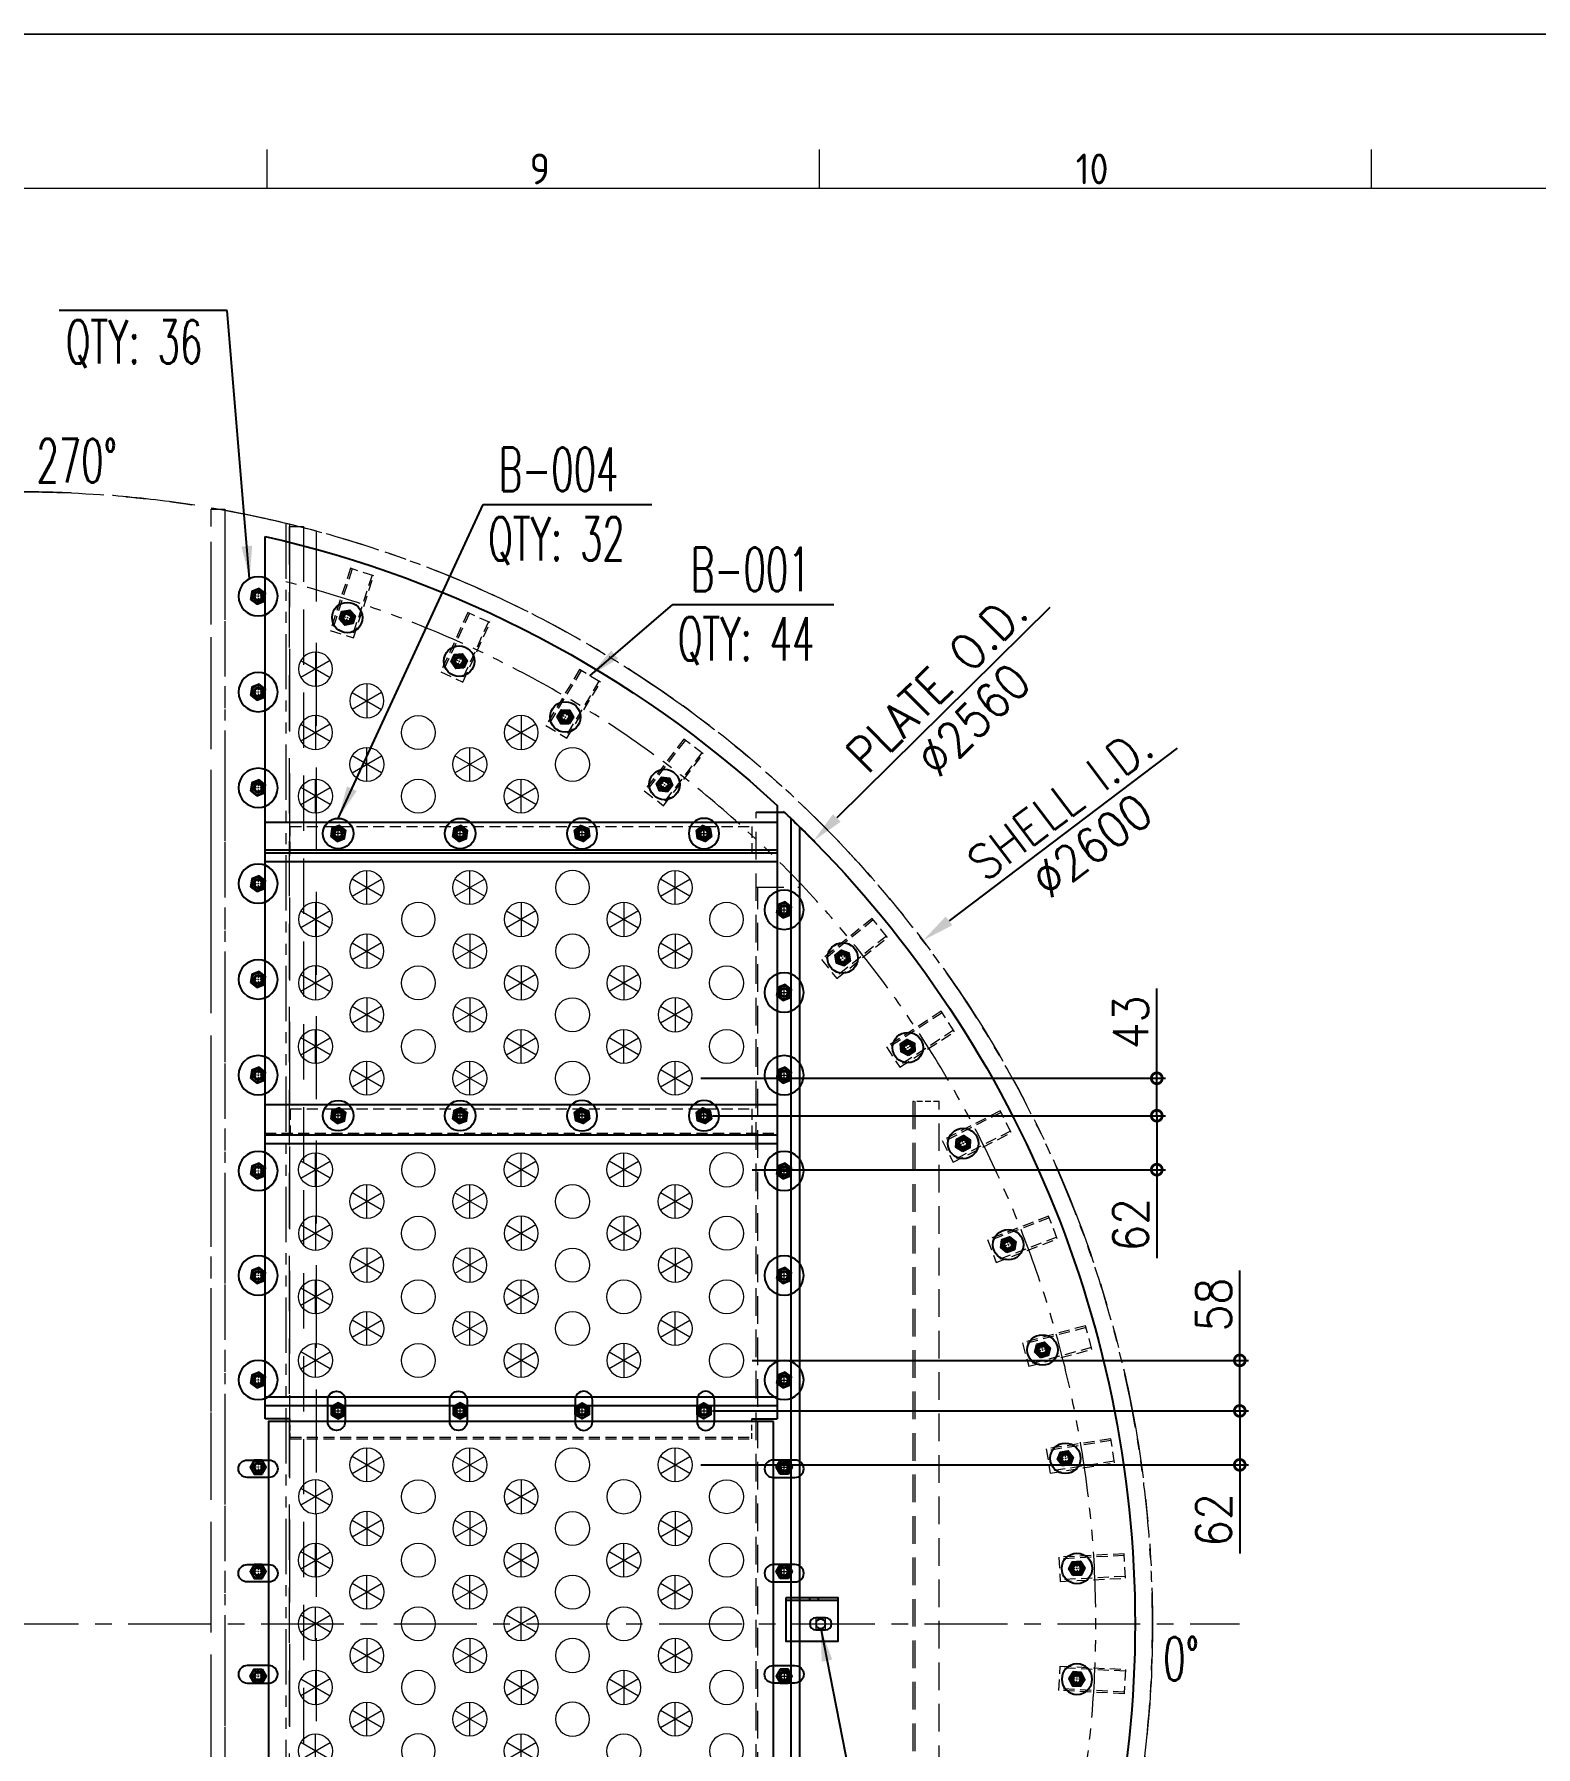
# Model space of a CAD drawing. Header units: inches. Extents: x -15980 to 45789, y -23276 to 2417.
# Drawn here: x -4454 to -2730, y -14886 to -12919 of the extents above; entities that cross this region are included whole.
import ezdxf
from ezdxf.enums import TextEntityAlignment as Align

# ---------------------------------------------------------------- set-up
doc = ezdxf.new("R2010")
doc.units = ezdxf.units.IN
doc.header["$MEASUREMENT"] = 0
for name, pattern in [('CENTER', [50.8, 31.75, -6.35, 6.35, -6.35]), ('CENTERX2', [101.6, 63.5, -12.7, 12.7, -12.7]), ('HIDDEN', [9.525, 6.35, -3.175]), ('HIDDENX2', [19.05, 12.7, -6.35]), ('PHANTOMX2', [127, 63.5, -12.7, 12.7, -12.7, 12.7, -12.7])]:
    doc.linetypes.add(name, pattern=pattern)
for name, color, linetype, lineweight in [('CADRE', 254, 'Continuous', 5), ('Center line', 181, 'CENTER', 5), ('CENTER LINES', 181, 'CENTERX2', 5), ('HATCH', 130, 'PHANTOMX2', 9), ('HIDDEN', 211, 'HIDDEN', 5), ('HIDDEN LINES', 211, 'HIDDENX2', 5), ('Plot Plan', 9, 'Continuous', 0), ('TEXT', 2, 'Continuous', 13)]:
    doc.layers.add(name, color=color, linetype=linetype, lineweight=lineweight)
doc.layers.add('dim', color=82, linetype='Continuous')
doc.styles.add('ISO Proportional', font='isocp.shx')
doc.styles.add('ROMANS', font='ROMANS.shx', dxfattribs={"width": 0.9, "bigfont": '@extfont2.shx'})
doc.dimstyles.new('1X25', dxfattribs={"dimscale": 25, "dimtxt": 1.6, "dimasz": 1.5, "dimexe": 0.4, "dimexo": 0.4, "dimgap": 0.4, "dimtad": 1, "dimdsep": 46, "dimtxsty": 'ROMANS', "dimcen": 0, "dimclrd": 256, "dimclre": 256, "dimclrt": 2, "dimadec": 0, "dimazin": 0, "dimtfac": 1, "dimtmove": 0, "dimatfit": 3, "dimfxl": 0.7, "dimlwd": -1, "dimlwe": -1, "dimarcsym": 1})

# ---------------------------------------------------------------- blocks, each defined once
blk = doc.blocks.new('A$Cc3d1cca6')
for p, q in [((1535, 2578.6), (1535, 21.4)), ((1605, 2563.7), (1605, 36.3))]:
    blk.add_line(p, q)
at = {"ltscale": 2}
blk.add_lwpolyline([(1519, 2580), (1535, 2580), (1535, 20), (1519, 20)], close=True, dxfattribs=at)
for centre in [(1573, 2480), (1573, 2370), (1573, 2260), (1573, 2150), (1573, 2040), (1573, 1930), (1573, 1820), (1573, 1700), (1573, 1580), (1573, 1480), (1573, 1360), (1573, 1240)]:
    blk.add_circle(centre, 5.5)
for radius, start, end in [(1300, 280.4146, 79.5854), (1235, 284.2979, 75.7021)]:
    blk.add_arc((1300, 1300), radius, start, end)
at = {"layer": 'Center line', "ltscale": 0.2}
for p, q in [((1581.4, 2480), (1564.6, 2480)), ((1573, 2488.4), (1573, 2471.6)), ((1581.4, 2370), (1564.6, 2370)), ((1573, 2378.4), (1573, 2361.6)), ((1573, 2268.4), (1573, 2251.6)), ((1581.4, 2260), (1564.6, 2260)), ((1581.4, 2150), (1564.6, 2150)), ((1573, 2158.4), (1573, 2141.6)), ((1573, 2048.4), (1573, 2031.6)), ((1581.4, 2040), (1564.6, 2040)), ((1581.4, 1930), (1564.6, 1930)), ((1573, 1938.4), (1573, 1921.6)), ((1581.4, 1820), (1564.6, 1820)), ((1573, 1828.4), (1573, 1811.6)), ((1581.4, 1700), (1564.6, 1700)), ((1573, 1708.4), (1573, 1691.6)), ((1581.4, 1580), (1564.6, 1580)), ((1573, 1588.4), (1573, 1571.6)), ((1581.4, 1480), (1564.6, 1480)), ((1573, 1488.4), (1573, 1471.6)), ((1581.4, 1360), (1564.6, 1360)), ((1573, 1368.4), (1573, 1351.6)), ((1581.4, 1240), (1564.6, 1240)), ((1573, 1231.6), (1573, 1248.4))]:
    blk.add_line(p, q, dxfattribs=at)
blk = doc.blocks.new('A$Cac9da07a')
at = {"ltscale": 15}
blk.add_lwpolyline([(960, 2554.8), (960, 45.2, 0.133085), (1640, 45.2), (1640, 2554.8, 0.133085)], format="xyb", close=True, dxfattribs=at)
blk = doc.blocks.new('A$Ccc17b4d7')
at = {"ltscale": 15}
blk.add_lwpolyline([(1609, 2562.7), (1609, 37.3, -0.017682), (1519, 18.6), (1519, 2581.4, -0.017682)], format="xyb", close=True, dxfattribs=at)
blk = doc.blocks.new('A$C7ef7bea8')
at = {"layer": 'HIDDEN', "ltscale": 10}
blk.add_lwpolyline([(1609, 2560), (1625, 2560), (1625, 40), (1609, 40)], close=True, dxfattribs=at)
at = {"layer": 'HIDDEN'}
for name in ['A$Cac9da07a', 'A$Ccc17b4d7']:
    blk.add_blockref(name, (0, 0), dxfattribs=at)
blk = doc.blocks.new('A$C9978c740')
for name in ['A$C7ef7bea8', 'A$Cc3d1cca6']:
    blk.add_blockref(name, (0, 0))
blk = doc.blocks.new('A$C4f5cbecb')
blk.add_lwpolyline([(0, 465), (580, 465), (580, 0), (0, 0)], close=True)
blk = doc.blocks.new('A$C6a3627fe')
blk.add_circle((6.1, 6.1), 5.5)
at = {"layer": 'CENTER LINES'}
for p, q in [((0, 6.1), (12.1, 6.1)), ((6.1, 0), (6.1, 12.1))]:
    blk.add_line(p, q, dxfattribs=at)
blk = doc.blocks.new('A$C2cecf179')
for p, q in [((588, 349), (0, 349)), ((588, 339.1), (0, 339.1)), ((588, 48), (0, 48)), ((588, 38.1), (0, 38.1)), ((29, 23), (0, 23)), ((559, 23), (588, 23))]:
    blk.add_line(p, q)
blk.add_lwpolyline([(588, 23), (588, 384), (0, 384), (0, 23)])
at = {"layer": 'HIDDEN LINES'}
for p, q in [((588, 48), (0, 48)), ((559, 2), (29, 2)), ((559, 0), (29, 0)), ((559, 0), (559, 3))]:
    blk.add_line(p, q, dxfattribs=at)
at = {"layer": 'HIDDEN LINES', "ltscale": 0.5}
for p, q in [((29, 0), (29, 23)), ((559, 0), (559, 23))]:
    blk.add_line(p, q, dxfattribs=at)
for p in [(77.9, 365), (217.9, 365), (357.9, 365), (497.9, 365)]:
    blk.add_blockref('A$C6a3627fe', p)
at = {"xscale": -1}
for p in [(90, 26), (230, 26), (370, 26), (510, 26)]:
    blk.add_blockref('A$C6a3627fe', p, dxfattribs=at)
blk = doc.blocks.new('A$Caa2db43d')
for p, q in [((0, 1200), (30, 1200)), ((30, 0), (0, 0))]:
    blk.add_line(p, q)
at = {"ltscale": 5}
for p, q in [((0, 0), (0, 1200)), ((28, 1200), (28, 0)), ((30, 1200), (30, 0))]:
    blk.add_line(p, q, dxfattribs=at)
blk = doc.blocks.new('A$C2ccb66f0')
blk.add_circle((5.5, 5.5), 5.5)
blk = doc.blocks.new('A$C8bd214eb')
for p, q in [((395, 355.2), (395, 2204.8)), ((435, 2212), (402.6, 2212)), ((385, 364.9), (385, 2195.1)), ((435, 348), (402.6, 348))]:
    blk.add_line(p, q)
blk.add_circle((361, 1280), 5.5)
blk.add_arc((1280, 1280), 1280, 133.2706, 226.7294)
at = {"layer": 'HIDDEN', "ltscale": 5}
for p, q in [((435, 348), (435, 2212)), ((385, 434), (385, 2126)), ((435, 2126), (385, 2126)), ((433, 434), (433, 2126)), ((435, 434), (385, 434))]:
    blk.add_line(p, q, dxfattribs=at)
at = {"xscale": -1}
for p in [(409, 2093.9), (409, 1998.9), (409, 1903.9), (409, 1793.9), (409, 1673.9), (409, 1553.9), (409, 1453.9), (409, 1333.9)]:
    blk.add_blockref('A$C6a3627fe', p, dxfattribs=at)
for p, xscale, rotation in [((338.2, 2052), -0.9999999999999996, 117.0000000000001), ((262.6, 1949.3), -1, 123.0000000000001), ((198.2, 1839.3), -1.000000000000001, 129.0000000000001), ((145.7, 1723.2), -1, 135.0000000000002), ((105.6, 1602.2), -1, 141), ((78.3, 1477.7), -1, 147.0000000000001), ((64.3, 1351), -1, 152.9999999999999)]:
    blk.add_blockref('A$C2ccb66f0', p, dxfattribs=dict(xscale=xscale, rotation=rotation))
for name, p, rotation in [('A$C2ccb66f0', (64.3, 1209), 27.00000000000002), ('A$C6a3627fe', (409, 1226), 180), ('A$C6a3627fe', (409, 1106), 180), ('A$C2ccb66f0', (78.3, 1082.3), 33.00000000000002), ('A$C6a3627fe', (409, 1006), 180), ('A$C2ccb66f0', (105.6, 957.8), 38.99999999999994), ('A$C6a3627fe', (409, 886), 180), ('A$C2ccb66f0', (145.7, 836.8), 44.99999999999992), ('A$C6a3627fe', (409, 766), 180), ('A$C2ccb66f0', (198.2, 720.7), 50.99999999999993), ('A$C6a3627fe', (409, 656), 180), ('A$C2ccb66f0', (262.6, 610.7), 56.99999999999991), ('A$C6a3627fe', (409, 561), 180), ('A$C2ccb66f0', (338.2, 508), 62.99999999999992), ('A$C6a3627fe', (409, 466), 180)]:
    blk.add_blockref(name, p, dxfattribs=dict(rotation=rotation))
at = {"layer": 'HIDDEN'}
blk.add_blockref('A$Caa2db43d', (225, 680), dxfattribs=at)
blk = doc.blocks.new('A$Cb47aec24')
for p, q in [((588, 324), (0, 324)), ((588, 314.1), (0, 314.1))]:
    blk.add_line(p, q)
for points in [[(588, 2), (588, 359), (0, 359)], [(0, 359), (0, 2)]]:
    blk.add_lwpolyline(points)
at = {"layer": 'HIDDEN LINES'}
for p, q in [((29, 30), (29, 0)), ((559, 30), (29, 30)), ((559, 30), (559, 0)), ((588, 2), (0, 2)), ((559, 0), (29, 0))]:
    blk.add_line(p, q, dxfattribs=at)
at = {"xscale": -1}
for p in [(90.1, 340), (230.1, 340), (370.1, 340), (90.1, 15.9), (230.1, 15.9), (370.1, 15.9)]:
    blk.add_blockref('A$C6a3627fe', p, dxfattribs=at)
for p in [(498, 340), (498, 15.9)]:
    blk.add_blockref('A$C6a3627fe', p)
blk = doc.blocks.new('A$C25e64056')
blk.add_lwpolyline([(11.6, 0, -1), (11.6, 14), (22.6, 14, -1), (22.6, 0)], format="xyb", close=True)
at = {"layer": 'Center line', "ltscale": 0.2}
for p, q in [((1.5, 7), (32.6, 7)), ((11.6, 0), (11.6, 14)), ((22.6, 14), (22.6, 0))]:
    blk.add_line(p, q, dxfattribs=at)
blk = doc.blocks.new('A$Cea60fde7')
for p, q in [((60, 47), (0, 47)), ((23, 50), (23, 47)), ((33, 50), (33, 47))]:
    blk.add_line(p, q)
blk.add_lwpolyline([(60, 50), (60, 0), (0, 0), (0, 50)], close=True)
at = {"rotation": 180}
blk.add_blockref('A$C25e64056', (37.1, 27), dxfattribs=at)
blk = doc.blocks.new('A$C79996363')
for p, q in [((999, 2168.5), (999, 2528.8)), ((411, 2219.8), (411, 2168.5)), ((411, 2168.5), (999, 2168.5))]:
    blk.add_line(p, q)
blk.add_arc((1280, 1280), 1280, 102.6815, 132.7582)
at = {"layer": 'HIDDEN LINES'}
blk.add_line((970, 2165.5), (440, 2165.5), dxfattribs=at)
blk.add_lwpolyline([(970, 2165.5), (970, 2195.5), (440, 2195.5), (440, 2165.5)], dxfattribs=at)
for p, rotation in [((903.3, 2427.9), 36), ((775.8, 2377.8), 42.5), ((654.8, 2313.7), 48.99999999999997), ((541.8, 2236.3), 55.50000000000001)]:
    blk.add_blockref('A$C2ccb66f0', p, dxfattribs=dict(rotation=rotation))
at = {"xscale": -1}
for p in [(501, 2181.4), (641, 2181.4), (781, 2181.4)]:
    blk.add_blockref('A$C6a3627fe', p, dxfattribs=at)
blk.add_blockref('A$C6a3627fe', (908.9, 2181.4))
blk = doc.blocks.new('A$C25266b9a')
at = {"xscale": -1}
for name, p in [('A$C79996363', (2560, 0)), ('A$C8bd214eb', (2560, 0)), ('A$Cb47aec24', (2149, 1841.5)), ('A$C2cecf179', (2149, 1492.5)), ('A$C4f5cbecb', (2145, 1047.5)), ('A$Cea60fde7', (2219, 1260))]:
    blk.add_blockref(name, p, dxfattribs=at)
blk = doc.blocks.new('A$C11cce40c')
at = {"layer": 'TEXT'}
blk.add_circle((19.5, 19.5), 19.5, dxfattribs=at)
blk = doc.blocks.new('A$Ce7f1c790')
at = {"layer": 'TEXT'}
for p, q in [((2.6, 29.2), (36.4, 9.7)), ((36.4, 29.2), (2.6, 9.7)), ((19.5, 39), (19.5, 0))]:
    blk.add_line(p, q, dxfattribs=at)
blk.add_circle((19.5, 19.5), 19.5, dxfattribs=at)
blk = doc.blocks.new('A$C6de24bd3')
at = {"xscale": -1}
for p in [(1189, 2193), (1248, 2156.5), (1189, 2120), (1425, 2120), (1189, 1905.5), (1425, 1905.5), (1543, 1905.5), (1248, 1869), (1366, 1869), (1602, 1869), (1189, 1832.5), (1425, 1832.5), (1543, 1832.5), (1248, 1796), (1366, 1796), (1602, 1796), (1189, 1545), (1425, 1545), (1543, 1545), (1248, 1508.5), (1366, 1508.5), (1602, 1508.5), (1543, 1399), (1189, 1242.5), (1425, 1242.5), (1248, 1206), (1366, 1206), (1602, 1206), (1248, 1060), (1366, 1060), (1602, 1060), (1189, 1023.5), (1425, 1023.5), (1543, 1023.5)]:
    blk.add_blockref('A$Ce7f1c790', p, dxfattribs=at)
for p in [(1268, 2120), (1445, 2083.5), (1268, 2047), (1268, 1832.5), (1622, 1832.5), (1445, 1796), (1268, 1759.5), (1622, 1759.5), (1445, 1723), (1445, 1581.5), (1268, 1545), (1622, 1545), (1445, 1508.5), (1268, 1472), (1504, 1472), (1622, 1472), (1445, 1435.5), (1268, 1399), (1622, 1399), (1445, 1279), (1268, 1242.5), (1622, 1242.5), (1445, 1206), (1268, 1169.5), (1622, 1169.5), (1445, 1133), (1268, 1096.5), (1504, 1096.5), (1622, 1096.5), (1504, 950.5)]:
    blk.add_blockref('A$C11cce40c', p)
at = {"rotation": 180}
for p in [(1248, 2122.5), (1366, 2122.5), (1189, 2086), (1425, 2086), (1248, 1981), (1366, 1981), (1602, 1981), (1189, 1798.5), (1425, 1798.5), (1543, 1798.5), (1248, 1762), (1366, 1762), (1602, 1762), (1189, 1657), (1425, 1657), (1543, 1657), (1248, 1620.5), (1366, 1620.5), (1602, 1620.5), (1189, 1511), (1425, 1511), (1248, 1474.5), (1366, 1474.5), (1602, 1474.5), (1189, 1438), (1425, 1438), (1248, 1318), (1366, 1318), (1602, 1318), (1189, 1208.5), (1425, 1208.5), (1543, 1208.5), (1248, 1172), (1366, 1172), (1602, 1172), (1189, 1135.5), (1425, 1135.5), (1248, 1026), (1366, 1026), (1602, 1026), (1189, 989.5), (1425, 989.5)]:
    blk.add_blockref('A$Ce7f1c790', p, dxfattribs=at)
at = {"xscale": -1, "rotation": 180}
for p in [(1445, 1981), (1268, 1944.5), (1622, 1944.5), (1445, 1908), (1268, 1657), (1622, 1657), (1504, 1281.5), (1445, 1099), (1268, 1062.5), (1622, 1062.5), (1445, 1026), (1268, 989.5), (1622, 989.5)]:
    blk.add_blockref('A$C11cce40c', p, dxfattribs=at)
blk = doc.blocks.new('A$C180E2B9A')
at = {"transparency": 33554585}
blk.add_lwpolyline([(10, 0, -1), (10, 20), (35, 20, -1), (35, 0), (10, 0)], format="xyb", dxfattribs=at)
at = {"color": 2, "transparency": 33554585}
blk.add_lwpolyline([(27.1, 4), (31.7, 12), (27.1, 20), (17.9, 20), (13.3, 12), (17.9, 4)], close=True, dxfattribs=at)
for radius in [7.3, 4.19]:
    blk.add_circle((22.5, 12), radius, dxfattribs=at)
at = {"layer": 'HATCH', "transparency": 33554585}
blk.add_arc((22.5, 12), 5, 290, 200, dxfattribs=at)
blk = doc.blocks.new('A$C06B83E83')
at = {"color": 2, "transparency": 33554585}
blk.add_lwpolyline([(31.1, 19), (23.8, 13.4), (15.2, 16.8), (13.9, 26), (21.2, 31.6), (29.8, 28.2)], close=True, dxfattribs=at)
at = {"ltscale": 0.5, "transparency": 33554585}
blk.add_circle((22.5, 22.5), 22.5, dxfattribs=at)
at = {"color": 2, "transparency": 33554585}
for radius in [7.3, 4.19]:
    blk.add_circle((22.5, 22.5), radius, dxfattribs=at)
at = {"layer": 'HATCH', "transparency": 33554585}
blk.add_arc((22.5, 22.5), 5, 78.0497, 348.0497, dxfattribs=at)
blk = doc.blocks.new('A$C6a1ac27a')
at = {"color": 2, "transparency": 33554585}
blk.add_lwpolyline([(26.1, 21), (18.8, 26.6), (10.2, 23.2), (8.9, 14), (16.2, 8.4), (24.8, 11.8)], close=True, dxfattribs=at)
at = {"ltscale": 0.5, "transparency": 33554585}
blk.add_circle((17.5, 17.5), 17.5, dxfattribs=at)
at = {"color": 2, "transparency": 33554585}
for radius in [7.3, 4.19]:
    blk.add_circle((17.5, 17.5), radius, dxfattribs=at)
at = {"layer": 'HATCH', "transparency": 33554585}
blk.add_arc((17.5, 17.5), 5, 11.9506, 281.9506, dxfattribs=at)
blk = doc.blocks.new('A$C9178737d')
at = {"color": 2, "transparency": 33554559}
blk.add_lwpolyline([(25.5, 15.4), (17.5, 10.8), (9.5, 15.4), (9.5, 24.6), (17.5, 29.2), (25.5, 24.6)], close=True, dxfattribs=at)
at = {"transparency": 33554559}
blk.add_circle((17.5, 20), 17.5, dxfattribs=at)
at = {"color": 2, "transparency": 33554559}
for radius in [7.3, 4.19]:
    blk.add_circle((17.5, 20), radius, dxfattribs=at)
at = {"layer": 'CENTER LINES', "linetype": 'CENTER', "ltscale": 0.2, "transparency": 33554559}
for p, q in [((9.4, 20), (25.6, 20)), ((17.5, 28.1), (17.5, 11.9))]:
    blk.add_line(p, q, dxfattribs=at)
at = {"layer": 'HATCH', "transparency": 33554559}
blk.add_arc((17.5, 20), 5, 70, 340, dxfattribs=at)
at = {"layer": 'HIDDEN', "linetype": 'HIDDEN', "ltscale": 2, "transparency": 33554559}
for p, q in [((31.5, 75), (3.5, 75)), ((3.5, 75), (3.5, 0)), ((5.5, 75), (5.5, 0)), ((29.5, 75), (29.5, 0)), ((31.5, 0), (31.5, 75)), ((3.5, 0), (31.5, 0))]:
    blk.add_line(p, q, dxfattribs=at)
at = {"layer": 'HIDDEN LINES', "linetype": 'HIDDEN', "ltscale": 0.5, "transparency": 33554559}
blk.add_circle((17.5, 20), 5.25, dxfattribs=at)
blk = doc.blocks.new('A$Cd467a7eb')
for name, p, rotation in [('A$C9178737d', (1621.6, 2354.1), 342.000582384002), ('A$C9178737d', (1748.6, 2306.8), 335.5000000055708), ('A$C9178737d', (1869.5, 2245.5), 329.0000012133518), ('A$C9178737d', (1982.6, 2170.9), 322.5000000059698), ('A$C6a1ac27a', (1651.5, 2137.2), 180), ('A$C6a1ac27a', (1791.5, 2137.2), 180), ('A$C9178737d', (2186.7, 1977.8), 308.9995225487189), ('A$C9178737d', (2261.7, 1877.7), 302.9995225487189), ('A$C6a1ac27a', (1651.5, 1813.2), 180), ('A$C6a1ac27a', (1791.5, 1813.2), 180), ('A$C9178737d', (2325.8, 1770.3), 296.9995225487189), ('A$C9178737d', (2378.4, 1656.7), 290.9995225487189), ('A$C9178737d', (2418.8, 1538.4), 284.9995225487189), ('A$C9178737d', (2446.5, 1416.4), 278.9995225487189), ('A$C9178737d', (2461.4, 1292.2), 272.9995225487188)]:
    blk.add_blockref(name, p, dxfattribs=dict(rotation=rotation))
at = {"ltscale": 6}
for name, p, xscale, rotation in [('A$C06B83E83', (1564.5, 2369.7), -0.9999999999999993, 0.0003129924565126175), ('A$C06B83E83', (1564.5, 2259.7), -0.9999999999999993, 0.0003129924565126175), ('A$C06B83E83', (1564.5, 2149.7), -0.9999999999999993, 0.0003129924565126175), ('A$C06B83E83', (1564.5, 2039.7), -0.9999999999999993, 0.0003129924565126175), ('A$C06B83E83', (2168.5, 2009.7), -0.9999999999999993, 0.0003129924565126175), ('A$C06B83E83', (1564.5, 1929.7), -0.9999999999999993, 0.0003129924565126175), ('A$C06B83E83', (2168.5, 1914.7), -0.9999999999999993, 0.0003129924565126175), ('A$C06B83E83', (1564.5, 1819.7), -0.9999999999999993, 0.0003129924565126175), ('A$C06B83E83', (2168.5, 1819.7), -0.9999999999999993, 0.0003129924565126175), ('A$C06B83E83', (1564.5, 1709.7), -0.9999999999999993, 0.0003129924565126175), ('A$C06B83E83', (2168.5, 1709.7), -0.9999999999999993, 0.0003129924565126175), ('A$C06B83E83', (1564.5, 1589.7), -0.9999999999999993, 0.0003129924565126175), ('A$C06B83E83', (2168.5, 1589.7), -0.9999999999999993, 0.0003129924565126175), ('A$C06B83E83', (1564.5, 1469.7), -0.9999999999999993, 0.0003129924565126175), ('A$C06B83E83', (2168.5, 1469.7), -0.9999999999999993, 0.0003129924565126175), ('A$C180E2B9A', (1926, 1479.2), -1.000000000000001, 90), ('A$C180E2B9A', (2066, 1479.2), -1.000000000000001, 90), ('A$C180E2B9A', (1519.5, 1164.2), -1, 180)]:
    blk.add_blockref(name, p, dxfattribs=dict(at, xscale=xscale, rotation=rotation))
for name, p, xscale, rotation in [('A$C6a1ac27a', (1896.5, 2137.2), -1, 180), ('A$C6a1ac27a', (2036.5, 2137.2), -1, 180), ('A$C6a1ac27a', (1896.5, 1813.2), -1, 180), ('A$C6a1ac27a', (2036.5, 1813.2), -1, 180), ('A$C9178737d', (2461.4, 1132.2), -0.9999999999999993, 267.0004774512812)]:
    blk.add_blockref(name, p, dxfattribs=dict(xscale=xscale, rotation=rotation))
for p, rotation in [((1622, 1479.2), 270), ((1762, 1479.2), 270), ((2168.5, 1164.2), 180)]:
    blk.add_blockref('A$C180E2B9A', p, dxfattribs=dict(at, rotation=rotation))
for p in [(1519.5, 1380.2), (1519.5, 1260.2)]:
    blk.add_blockref('A$C180E2B9A', p, dxfattribs=at)
at = {"ltscale": 6, "xscale": -1}
for p in [(2168.5, 1380.2), (2168.5, 1260.2)]:
    blk.add_blockref('A$C180E2B9A', p, dxfattribs=at)
blk = doc.blocks.new('_DotSmall')
at = {"color": 0, "linetype": 'ByBlock', "const_width": 0.5}
blk.add_lwpolyline([(-0.0625, 0, 1), (0.0625, 0, 1)], format="xyb", close=True, dxfattribs=at)
blk = doc.blocks.new('*D338')
at = {"layer": 'Defpoints', "color": 0, "transparency": 16777216}
for p in [(-5691.8, -14680.5), (-5675.6, -14681.4), (-5848.1, -14696.4), (-5770.4, -14744.5), (-3170.4, -14744.5)]:
    blk.add_point(p, dxfattribs=at)
at = {"layer": 'dim', "transparency": 16777216}
for p, q in [((-5701.8, -14680), (-5857, -14671.8)), ((-5780.4, -14744.5), (-5858.9, -14744.5))]:
    blk.add_line(p, q, dxfattribs=at)
blk.add_arc((-4470.4, -14744.5), 1378.5, 177.0005, 180, dxfattribs=at)
at = {"layer": 'dim', "transparency": 16777216, "xscale": 37.5, "yscale": 37.5, "zscale": 37.5}
for p, rotation in [((-5847, -14672.4), 87.00047745133561), ((-5848.9, -14744.5), 270)]:
    blk.add_blockref('_DotSmall', p, dxfattribs=dict(at, rotation=rotation))
at = {"layer": 'dim', "color": 2, "transparency": 16777216, "insert": (-5878.4, -14707.6), "char_height": 40, "attachment_point": 5, "rotation": 88.5002, "style": 'ROMANS'}
blk.add_mtext('3°', dxfattribs=at)
blk = doc.blocks.new('*D350')
at = {"layer": 'Defpoints', "color": 0, "transparency": 16777216}
for p in [(-3685.4, -14500), (-3070.1, -14500), (-3698.9, -14562)]:
    blk.add_point(p, dxfattribs=at)
at = {"layer": 'dim', "transparency": 16777216}
for p, q in [((-3675.4, -14500), (-3060.1, -14500)), ((-3070.1, -14500), (-3070.1, -14562)), ((-3688.9, -14562), (-3060.1, -14562)), ((-3070.1, -14562), (-3070.1, -14663.6))]:
    blk.add_line(p, q, dxfattribs=at)
at = {"layer": 'dim', "transparency": 16777216, "xscale": 25, "yscale": 25, "zscale": 25}
for p, rotation in [((-3070.1, -14500), 90), ((-3070.1, -14562), 270)]:
    blk.add_blockref('_DotSmall', p, dxfattribs=dict(at, rotation=rotation))
at = {"layer": 'dim', "color": 2, "transparency": 16777216, "insert": (-3100.1, -14625.3), "char_height": 40, "attachment_point": 5, "rotation": 90, "style": 'ROMANS'}
blk.add_mtext('62', dxfattribs=at)
blk = doc.blocks.new('*D351')
at = {"layer": 'Defpoints', "color": 0, "transparency": 16777216}
for p in [(-3639.9, -14442), (-3070.1, -14442), (-3685.4, -14500)]:
    blk.add_point(p, dxfattribs=at)
at = {"layer": 'dim', "transparency": 16777216}
for p, q in [((-3070.1, -14442), (-3070.1, -14338.7)), ((-3629.9, -14442), (-3060.1, -14442)), ((-3070.1, -14500), (-3070.1, -14442)), ((-3675.4, -14500), (-3060.1, -14500))]:
    blk.add_line(p, q, dxfattribs=at)
at = {"layer": 'dim', "transparency": 16777216, "xscale": 25, "yscale": 25, "zscale": 25}
for p, rotation in [((-3070.1, -14442), 90), ((-3070.1, -14500), 270)]:
    blk.add_blockref('_DotSmall', p, dxfattribs=dict(at, rotation=rotation))
at = {"layer": 'dim', "color": 2, "transparency": 16777216, "insert": (-3100.1, -14377.9), "char_height": 40, "attachment_point": 5, "rotation": 90, "style": 'ROMANS'}
blk.add_mtext('58', dxfattribs=at)
blk = doc.blocks.new('*D352')
at = {"layer": 'Defpoints', "color": 0, "transparency": 16777216}
for p in [(-3685.4, -14161), (-3165.4, -14161), (-3639.9, -14223)]:
    blk.add_point(p, dxfattribs=at)
at = {"layer": 'dim', "transparency": 16777216}
for p, q in [((-3675.4, -14161), (-3155.4, -14161)), ((-3165.4, -14161), (-3165.4, -14223)), ((-3629.9, -14223), (-3155.4, -14223)), ((-3165.4, -14223), (-3165.4, -14324.6))]:
    blk.add_line(p, q, dxfattribs=at)
at = {"layer": 'dim', "transparency": 16777216, "xscale": 25, "yscale": 25, "zscale": 25}
for p, rotation in [((-3165.4, -14161), 90), ((-3165.4, -14223), 270)]:
    blk.add_blockref('_DotSmall', p, dxfattribs=dict(at, rotation=rotation))
at = {"layer": 'dim', "color": 2, "transparency": 16777216, "insert": (-3195.4, -14286.3), "char_height": 40, "attachment_point": 5, "rotation": 90, "style": 'ROMANS'}
blk.add_mtext('62', dxfattribs=at)
blk = doc.blocks.new('*D353')
at = {"layer": 'Defpoints', "color": 0, "transparency": 16777216}
for p in [(-3698.9, -14118), (-3165.4, -14118), (-3685.4, -14161)]:
    blk.add_point(p, dxfattribs=at)
at = {"layer": 'dim', "transparency": 16777216}
for p, q in [((-3165.4, -14118), (-3165.4, -14014.7)), ((-3688.9, -14118), (-3155.4, -14118)), ((-3165.4, -14161), (-3165.4, -14118)), ((-3675.4, -14161), (-3155.4, -14161))]:
    blk.add_line(p, q, dxfattribs=at)
at = {"layer": 'dim', "transparency": 16777216, "xscale": 25, "yscale": 25, "zscale": 25}
for p, rotation in [((-3165.4, -14118), 90), ((-3165.4, -14161), 270)]:
    blk.add_blockref('_DotSmall', p, dxfattribs=dict(at, rotation=rotation))
at = {"layer": 'dim', "color": 2, "transparency": 16777216, "insert": (-3195.4, -14053.9), "char_height": 40, "attachment_point": 5, "rotation": 90, "style": 'ROMANS'}
blk.add_mtext('43', dxfattribs=at)
blk = doc.blocks.new('*D354')
at = {"layer": 'Defpoints', "color": 0, "transparency": 16777216}
for p in [(-3433.9, -13959.8), (-5506.8, -15529.2)]:
    blk.add_point(p, dxfattribs=at)
at = {"layer": 'dim', "transparency": 16777216}
blk.add_line((-3142.2, -13739), (-3404, -13937.2), dxfattribs=at)
blk.add_solid([(-3407.8, -13932.2), (-3400.2, -13942.2), (-3433.9, -13959.8)], dxfattribs=at)
at = {"layer": 'dim', "color": 2, "transparency": 16777216, "char_height": 40, "attachment_point": 5, "rotation": 37.1284, "style": 'ROMANS'}
for s, insert in [('SHELL I.D.', (-3276.3, -13802.9)), ('∅2600', (-3240, -13850.7))]:
    blk.add_mtext(s, dxfattribs=dict(at, insert=insert))
blk = doc.blocks.new('*D355')
at = {"layer": 'Defpoints', "color": 0, "transparency": 16777216}
for p in [(-3559.5, -13845.3), (-5381.3, -15643.8)]:
    blk.add_point(p, dxfattribs=at)
at = {"layer": 'dim', "transparency": 16777216}
blk.add_line((-3288.1, -13577.4), (-3532.8, -13818.9), dxfattribs=at)
blk.add_arc((-4470.4, -14744.5), 1280, 44.1834, 46.7941, dxfattribs=at)
blk.add_solid([(-3537.2, -13814.5), (-3528.4, -13823.4), (-3559.5, -13845.3)], dxfattribs=at)
at = {"layer": 'dim', "color": 2, "transparency": 16777216, "char_height": 40, "attachment_point": 5, "rotation": 44.631, "style": 'ROMANS'}
for s, insert in [('PLATE O.D.', (-3418.2, -13663.6)), ('∅2560', (-3376, -13706.3))]:
    blk.add_mtext(s, dxfattribs=dict(at, insert=insert))
blk = doc.blocks.new('A$Ceb6babff')
at = {"layer": 'CADRE', "color": 2}
for p, q in [((5250, 7291.7), (5250, 7247.5)), ((5884.2, 7291.7), (5884.2, 7247.5)), ((6518.3, 7291.7), (6518.3, 7247.5))]:
    blk.add_line(p, q, dxfattribs=at)
at = {"layer": 'CADRE', "color": 8}
blk.add_lwpolyline([(0, 0), (10500, 0), (10500, 7424.2), (0, 7424.2)], close=True, dxfattribs=at)
at = {"layer": 'CADRE', "color": 4}
blk.add_lwpolyline([(176.8, 7247.5), (10323.2, 7247.5), (10323.2, 176.8), (176.8, 176.8)], close=True, dxfattribs=at)
at = {"layer": 'Plot Plan', "linetype": 'ByBlock'}
blk.add_lwpolyline([(10500, 0), (0, 0), (0, 7424.2), (10500, 7424.2)], close=True, dxfattribs=at)
at = {"layer": 'CADRE', "color": 2, "style": 'ISO Proportional'}
for s, height, p in [('9', 35.4, (5563.5, 7269.6)), ('10', 35.35, (6197.7, 7269.6))]:
    blk.add_text(s, height=height, dxfattribs=at).set_placement(p, align=Align.MIDDLE)

msp = doc.modelspace()

# ---------------------------------------------------------------- linework, layer by layer
at = {"layer": 'Center line', "ltscale": 3}
msp.add_line((-5870.364, -14744.506), (-3070.364, -14744.506), dxfattribs=at)
at = {"layer": 'HATCH', "ltscale": 2}
msp.add_circle((-4470.364, -14744.506), 1300, dxfattribs=at)
msp.add_circle((-4470.364, -14744.506), 1300, dxfattribs=at)

# ---------------------------------------------------------------- block references
for name, p in [('A$Ceb6babff', (-9437.364, -20343.245)), ('A$C25266b9a', (-5750.364, -16024.506)), ('A$Cd467a7eb', (-5739.359, -15956.674)), ('A$C6de24bd3', (-5300.864, -15860.506))]:
    msp.add_blockref(name, p)
msp.add_blockref('A$C9978c740', (-5770.364, -16044.506), dxfattribs=at)

# ---------------------------------------------------------------- texts
at = {"layer": 'TEXT', "ltscale": 0.5, "style": 'ROMANS', "width": 0.6}
for s, p in [('QTY: 36', (-4418.22, -13297.175)), ('270%%D', (-4451.802, -13433.812)), ('B-004', (-3921.105, -13443.732)), ('QTY: 32', (-3933.131, -13523.458)), ('B-001', (-3700.432, -13558.584)), ('QTY: 44', (-3715.417, -13638.31)), ('0%%D', (-3158.001, -14809.681))]:
    msp.add_text(s, height=50, dxfattribs=at).set_placement(p)

# ---------------------------------------------------------------- dimensions: what is measured, and where the dimension line sits
at = {"layer": 'dim'}
for p1, p2, text, picture, middle in [((-5381.271, -15643.755), (-3559.458, -13845.257), 'PLATE O.D.\\X<>', '*D355', (-3397.101, -13684.978)), ((-5506.835, -15529.189), (-3433.893, -13959.823), 'SHELL I.D.\\X<>', '*D354', (-3258.149, -13826.771))]:
    dim = msp.add_diameter_dim_2p(p1=p1, p2=p2, text=text, dimstyle='1X25', override={"dimtofl": 0}, dxfattribs=at)
    dim.commit()
    dim.dimension.update_dxf_attribs({"geometry": picture, "text_midpoint": middle})
dim = msp.add_linear_dim(base=(-3165.371, -14118.006), p1=(-3685.364, -14161.006), p2=(-3698.864, -14118.006), angle=90, dimstyle='1X25', override={"dimasz": 1, "dimblk1": 'DotSmall', "dimblk2": 'DotSmall', "dimsah": 1}, dxfattribs=at)
dim.commit()
dim.dimension.update_dxf_attribs({"geometry": '*D353', "text_midpoint": (-3195.371, -14053.863)})
for base, p1, p2, picture, middle in [((-3165.371, -14161.006), (-3639.864, -14223.006), (-3685.364, -14161.006), '*D352', (-3165.371, -14286.292)), ((-3070.081, -14442.006), (-3685.364, -14500.006), (-3639.864, -14442.006), '*D351', (-3070.081, -14377.863)), ((-3070.081, -14500.006), (-3698.864, -14562.006), (-3685.364, -14500.006), '*D350', (-3070.081, -14625.292))]:
    dim = msp.add_linear_dim(base=base, p1=p1, p2=p2, angle=90, dimstyle='1X25', override={"dimasz": 1, "dimblk1": 'DotSmall', "dimblk2": 'DotSmall', "dimsah": 1}, dxfattribs=at)
    dim.commit()
    dim.dimension.update_dxf_attribs({"geometry": picture, "text_midpoint": middle, "dimtype": 160})
dim = msp.add_angular_dim_2l(base=(-5848.058, -14696.403), line1=((-5770.364, -14744.506), (-3170.364, -14744.506)), line2=((-5691.776, -14680.505), (-5675.629, -14681.351)), dimstyle='1X25', override={"dimblk1": 'DotSmall', "dimblk2": 'DotSmall', "dimsah": 1}, dxfattribs=at)
dim.commit()
dim.dimension.update_dxf_attribs({"geometry": '*D338', "text_midpoint": (-5878.415, -14707.641)})

# ---------------------------------------------------------------- leaders
for points in [[(-4207.115, -13544.229), (-4232.985, -13236.361), (-4425.87, -13236.361)], [(-4105.364, -13819.506), (-3938.913, -13458.906), (-3745.393, -13458.906)], [(-3816.266, -13655.903), (-3721.2, -13573.758), (-3536.191, -13573.758)], [(-3551.364, -14750.006), (-3389.711, -15567.802), (-3038.088, -15567.802)]]:
    msp.add_leader(points, dimstyle='1X25', dxfattribs=at)

doc.saveas('drawing.dxf')
